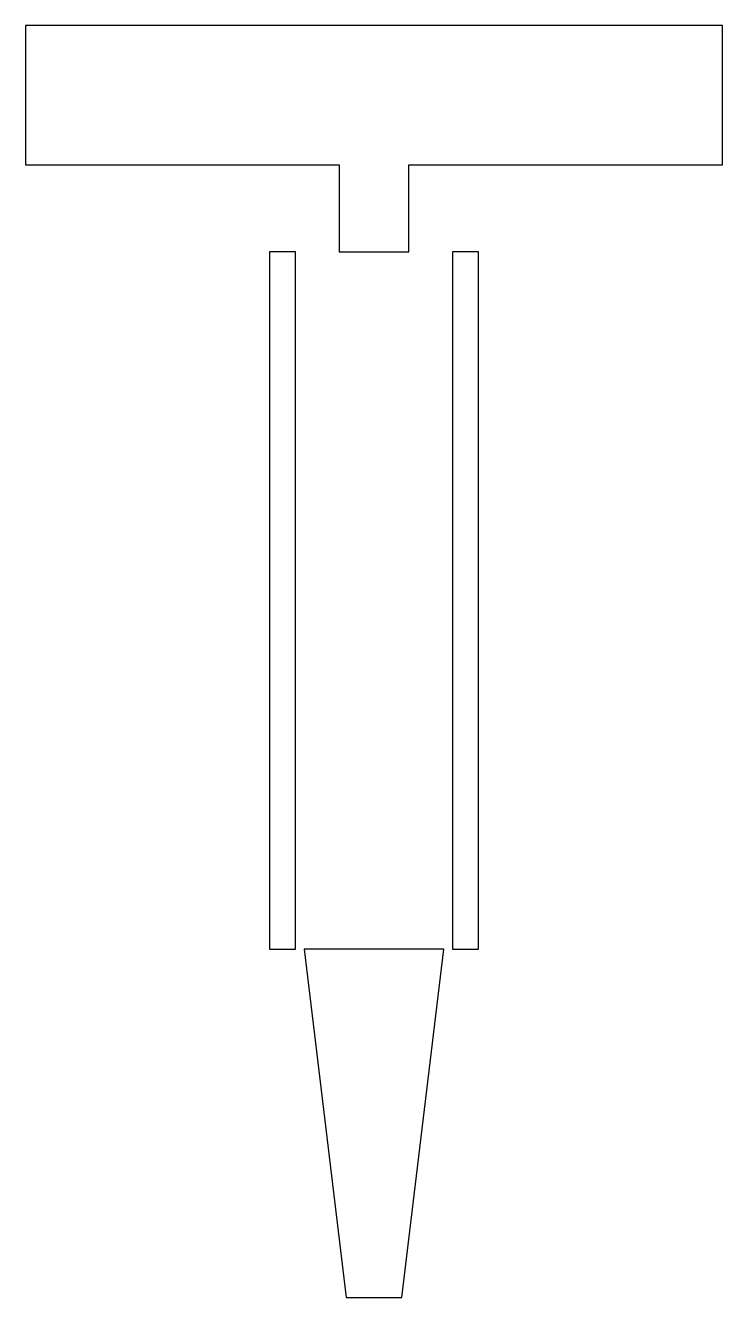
# Model space of a CAD drawing. Header units: metres. Extents: x -20 to 20, y -73 to 0.
import ezdxf

# ---------------------------------------------------------------- set-up
doc = ezdxf.new("R2010")
doc.units = ezdxf.units.M

msp = doc.modelspace()

# ---------------------------------------------------------------- linework, layer by layer
for p, q in [((20, 0), (-20, 0)), ((-20, 0), (-20, -8)), ((20, -8), (20, 0)), ((-20, -8), (-2, -8)), ((-2, -8), (-2, -13)), ((2, -13), (2, -8)), ((2, -8), (20, -8)), ((-4.5, -13), (-6, -13)), ((-6, -13), (-6, -53)), ((-4.5, -53), (-4.5, -13)), ((-2, -13), (2, -13)), ((6, -13), (4.5, -13)), ((4.5, -13), (4.5, -53)), ((6, -53), (6, -13)), ((-6, -53), (-4.5, -53)), ((-4, -53), (-1.6, -73)), ((4, -53), (-4, -53)), ((1.6, -73), (4, -53)), ((4.5, -53), (6, -53)), ((-1.6, -73), (1.6, -73))]:
    msp.add_line(p, q)

doc.saveas('drawing.dxf')
